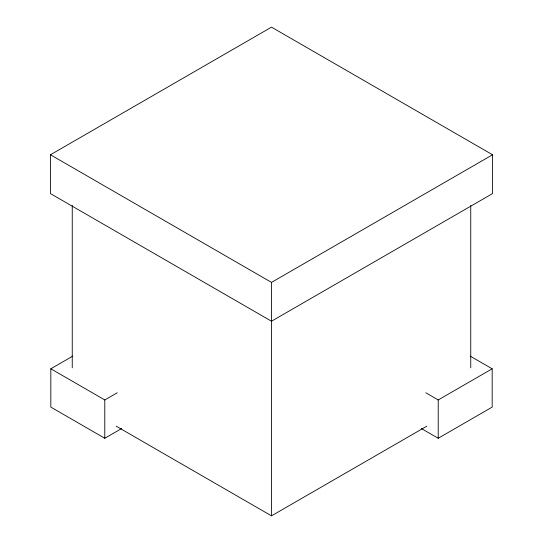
<?xml version="1.0" encoding="UTF-8"?>
<svg xmlns="http://www.w3.org/2000/svg" width="543" height="543" viewBox="0 0 543 543"><rect width="100%" height="100%" fill="white"/><g stroke="black" fill="none" stroke-linecap="round" stroke-linejoin="round"><path stroke-width="0.81" d="M50.451 154.769L271.5 27.15L492.549 154.769L492.549 193.6L271.5 321.218L50.451 193.6L50.451 154.769L271.5 282.394L492.549 154.769M121.639 428.536L104.785 438.262L50.825 407.107L50.825 368.792L72.803 356.106M50.825 368.792L104.785 399.947L117.24 392.759M425.76 392.759L438.215 399.947L492.175 368.792L492.175 407.107L438.215 438.262L421.361 428.536M116.202 426.187L271.5 515.85L426.798 426.187M470.197 356.106L492.175 368.792M470.747 205.424L470.747 367.828M438.215 399.947L438.215 438.262M271.5 282.394L271.5 515.85M104.785 399.947L104.785 438.262M72.253 205.424L72.253 367.828"/></g></svg>
